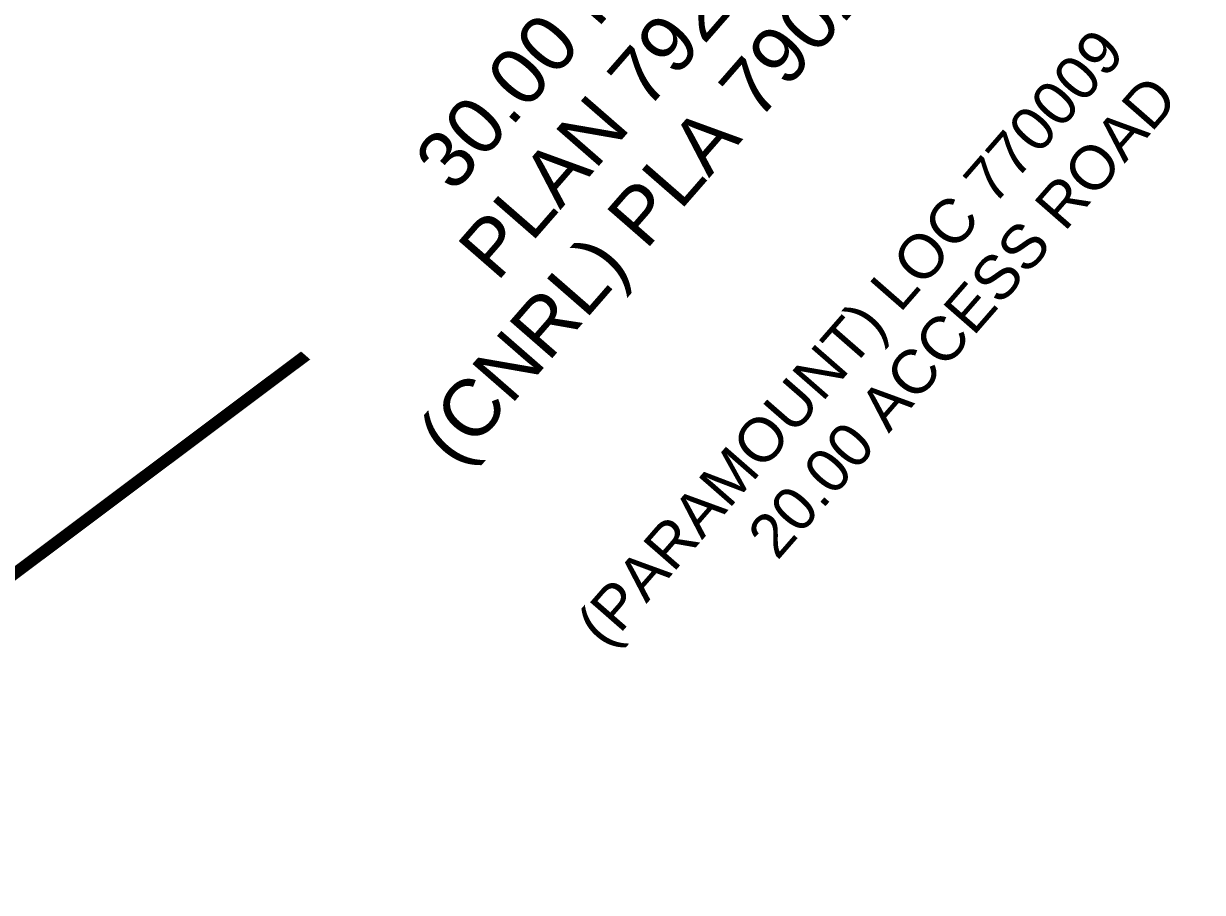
# Model space of a CAD drawing. Extents: x 390844 to 396105, y 6060704 to 6064255.
# Drawn here: x 393931.9 to 394130.7, y 6062134 to 6062280.6 of the extents above; entities that cross this region are included whole.
import ezdxf
from ezdxf.enums import TextEntityAlignment as Align

# ---------------------------------------------------------------- set-up
doc = ezdxf.new("R2010")
doc.units = 0
doc.header["$LTSCALE"] = 5
doc.linetypes.add('DASHDOT2', pattern=[12.7, 6.35, -3.175, 0, -3.175])
doc.layers.add('AS-WILDLIFE', color=131, linetype='DASHDOT2')
doc.layers.add('F-AR-T', color=190, linetype='Continuous', lineweight=9)
doc.layers.add('F-RW-T', color=190, linetype='Continuous', lineweight=9)
doc.styles.add('A60', font='arial.ttf', dxfattribs={"height": 7.35})
doc.styles.add('A80', font='arial.ttf', dxfattribs={"height": 9.5})

msp = doc.modelspace()

# ---------------------------------------------------------------- linework, layer by layer
at = {"layer": 'AS-WILDLIFE', "const_width": 2, "flags": 128}
msp.add_lwpolyline([(393564.47, 6061528.52), (393925.4, 6062184.09), (394365.45, 6062513.9)], dxfattribs=at)

# ---------------------------------------------------------------- texts
at = {"layer": 'F-AR-T', "style": 'A60'}
for s, p in [('(PARAMOUNT) LOC 770009', (394118.01, 6062275.5)), ('20.00 ACCESS ROAD', (394126.98, 6062267.68))]:
    msp.add_text(s, height=7.35, rotation=48.8671, dxfattribs=at).set_placement(p, align=Align.RIGHT)

# ---------------------------------------------------------------- next in the draw order: texts
at = {"layer": 'F-RW-T', "insert": (393973.92, 6062231.35), "char_height": 9.5, "width": 121.1131, "attachment_point": 1, "rotation": 48.9216, "line_spacing_factor": 0.971429, "style": 'A80', "bg_fill": 3, "box_fill_scale": 1.15, "bg_fill_color": 256, "bg_fill_true_color": 256, "bg_fill_transparency": 0}
msp.add_mtext('\\pi35.51587;30.00 P/L R/W\\P\\pi29.00973;PLAN 792 2649\\P\\pi0.89855;(CNRL) PLA 790282', dxfattribs=at)

doc.saveas('drawing.dxf')
